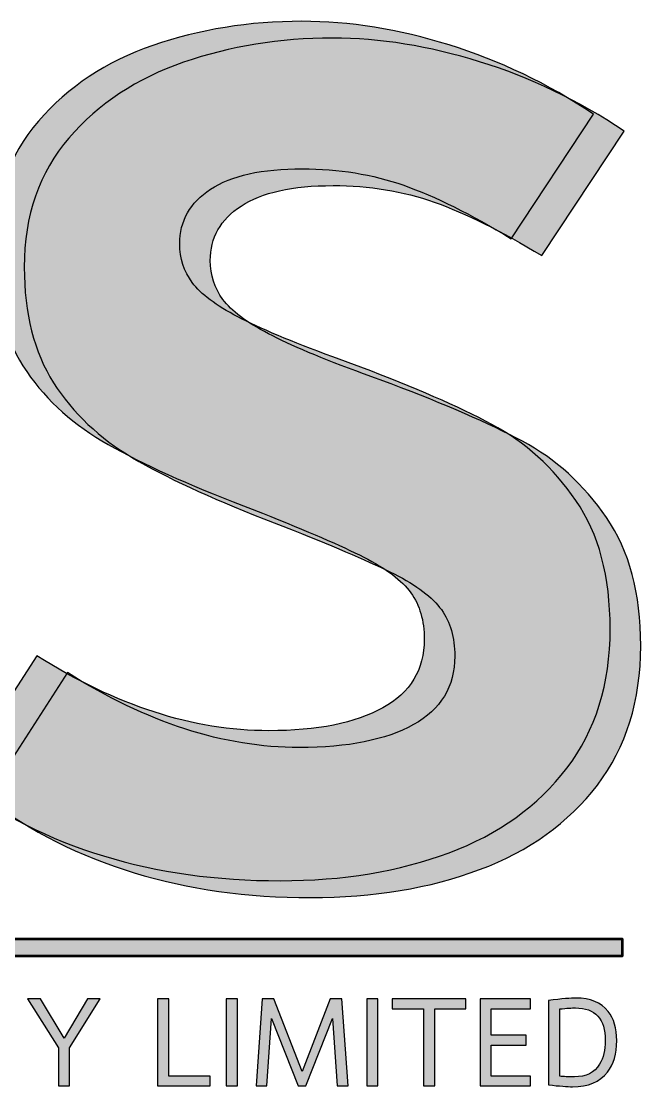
# Model space of a CAD drawing. Header units: feet. Extents: x 0 to 841, y 0 to 594.
# Drawn here: x 610.68 to 613.91, y 29.43 to 34.99 of the extents above; entities that cross this region are included whole.
import ezdxf

# ---------------------------------------------------------------- set-up
doc = ezdxf.new("R2010")
doc.units = ezdxf.units.FT
doc.header["$MEASUREMENT"] = 0
doc.layers.add('CPS LOGO', color=7, linetype='Continuous')
doc.layers.add('Layer 1', color=8, linetype='Continuous')

# ---------------------------------------------------------------- blocks, each defined once
blk = doc.blocks.new('CPS LOGO')
h = blk.add_hatch(color=256)
h.dxf.hatch_style = 1
edge = h.paths.add_edge_path()
edge.add_spline(control_points=[(10.116, -5.332), (10.116, -5.332), (9.856, -5.332), (9.856, -5.332), (9.856, -5.332), (9.856, -4.437), (9.856, -4.437), (9.856, -4.437), (9.127, -3.285), (9.127, -3.285), (9.127, -3.285), (9.433, -3.285), (9.433, -3.285), (9.433, -3.285), (9.986, -4.205), (9.986, -4.205), (9.986, -4.205), (10.535, -3.285), (10.535, -3.285), (10.535, -3.285), (10.837, -3.285), (10.837, -3.285), (10.837, -3.285), (10.116, -4.433), (10.116, -4.433), (10.116, -4.433), (10.116, -5.332), (10.116, -5.332)], knot_values=[0, 0, 0, 0, 1, 1, 1, 2, 2, 2, 3, 3, 3, 4, 4, 4, 5, 5, 5, 6, 6, 6, 7, 7, 7, 8, 8, 8, 9, 9, 9, 9], degree=3, periodic=0)
h = blk.add_hatch(color=256)
h.dxf.hatch_style = 1
edge = h.paths.add_edge_path()
edge.add_spline(control_points=[(13.427, -5.332), (13.427, -5.332), (12.187, -5.332), (12.187, -5.332), (12.187, -5.332), (12.187, -3.285), (12.187, -3.285), (12.187, -3.285), (12.451, -3.285), (12.451, -3.285), (12.451, -3.285), (12.451, -5.1), (12.451, -5.1), (12.451, -5.1), (13.427, -5.1), (13.427, -5.1), (13.427, -5.1), (13.427, -5.332), (13.427, -5.332)], knot_values=[0, 0, 0, 0, 1, 1, 1, 2, 2, 2, 3, 3, 3, 4, 4, 4, 5, 5, 5, 6, 6, 6, 6], degree=3, periodic=0)
h = blk.add_hatch(color=256)
h.dxf.hatch_style = 1
edge = h.paths.add_edge_path()
edge.add_spline(control_points=[(14.065, -5.332), (14.065, -5.332), (13.801, -5.332), (13.801, -5.332), (13.801, -5.332), (13.801, -3.285), (13.801, -3.285), (13.801, -3.285), (14.065, -3.285), (14.065, -3.285), (14.065, -3.285), (14.065, -5.332), (14.065, -5.332)], knot_values=[0, 0, 0, 0, 1, 1, 1, 2, 2, 2, 3, 3, 3, 4, 4, 4, 4], degree=3, periodic=0)
h = blk.add_hatch(color=256)
h.dxf.hatch_style = 1
edge = h.paths.add_edge_path()
edge.add_spline(control_points=[(16.668, -5.332), (16.668, -5.332), (16.412, -5.332), (16.412, -5.332), (16.412, -5.332), (16.303, -3.745), (16.303, -3.745), (16.303, -3.745), (15.674, -5.332), (15.674, -5.332), (15.674, -5.332), (15.498, -5.332), (15.498, -5.332), (15.498, -5.332), (14.869, -3.745), (14.869, -3.745), (14.869, -3.745), (14.76, -5.332), (14.76, -5.332), (14.76, -5.332), (14.505, -5.332), (14.505, -5.332), (14.505, -5.332), (14.647, -3.285), (14.647, -3.285), (14.647, -3.285), (14.924, -3.285), (14.924, -3.285), (14.924, -3.285), (15.586, -4.988), (15.586, -4.988), (15.586, -4.988), (16.248, -3.285), (16.248, -3.285), (16.248, -3.285), (16.525, -3.285), (16.525, -3.285), (16.525, -3.285), (16.668, -5.332), (16.668, -5.332)], knot_values=[0, 0, 0, 0, 1, 1, 1, 2, 2, 2, 3, 3, 3, 4, 4, 4, 5, 5, 5, 6, 6, 6, 7, 7, 7, 8, 8, 8, 9, 9, 9, 10, 10, 10, 11, 11, 11, 12, 12, 12, 13, 13, 13, 13], degree=3, periodic=0)
h = blk.add_hatch(color=256)
h.dxf.hatch_style = 1
edge = h.paths.add_edge_path()
edge.add_spline(control_points=[(17.372, -5.332), (17.372, -5.332), (17.108, -5.332), (17.108, -5.332), (17.108, -5.332), (17.108, -3.285), (17.108, -3.285), (17.108, -3.285), (17.372, -3.285), (17.372, -3.285), (17.372, -3.285), (17.372, -5.332), (17.372, -5.332)], knot_values=[0, 0, 0, 0, 1, 1, 1, 2, 2, 2, 3, 3, 3, 4, 4, 4, 4], degree=3, periodic=0)
h = blk.add_hatch(color=256)
h.dxf.hatch_style = 1
edge = h.paths.add_edge_path()
edge.add_spline(control_points=[(18.709, -5.332), (18.709, -5.332), (18.445, -5.332), (18.445, -5.332), (18.445, -5.332), (18.445, -3.517), (18.445, -3.517), (18.445, -3.517), (17.707, -3.517), (17.707, -3.517), (17.707, -3.517), (17.707, -3.285), (17.707, -3.285), (17.707, -3.285), (19.438, -3.285), (19.438, -3.285), (19.438, -3.285), (19.438, -3.517), (19.438, -3.517), (19.438, -3.517), (18.709, -3.517), (18.709, -3.517), (18.709, -3.517), (18.709, -5.332), (18.709, -5.332)], knot_values=[0, 0, 0, 0, 1, 1, 1, 2, 2, 2, 3, 3, 3, 4, 4, 4, 5, 5, 5, 6, 6, 6, 7, 7, 7, 8, 8, 8, 8], degree=3, periodic=0)
h = blk.add_hatch(color=256)
h.dxf.hatch_style = 1
edge = h.paths.add_edge_path()
edge.add_spline(control_points=[(20.96, -5.332), (20.96, -5.332), (19.773, -5.332), (19.773, -5.332), (19.773, -5.332), (19.773, -3.285), (19.773, -3.285), (19.773, -3.285), (20.96, -3.285), (20.96, -3.285), (20.96, -3.285), (20.96, -3.517), (20.96, -3.517), (20.96, -3.517), (20.037, -3.517), (20.037, -3.517), (20.037, -3.517), (20.037, -4.136), (20.037, -4.136), (20.037, -4.136), (20.859, -4.136), (20.859, -4.136), (20.859, -4.136), (20.859, -4.369), (20.859, -4.369), (20.859, -4.369), (20.037, -4.369), (20.037, -4.369), (20.037, -4.369), (20.037, -5.1), (20.037, -5.1), (20.037, -5.1), (20.96, -5.1), (20.96, -5.1), (20.96, -5.1), (20.96, -5.332), (20.96, -5.332)], knot_values=[0, 0, 0, 0, 1, 1, 1, 2, 2, 2, 3, 3, 3, 4, 4, 4, 5, 5, 5, 6, 6, 6, 7, 7, 7, 8, 8, 8, 9, 9, 9, 10, 10, 10, 11, 11, 11, 12, 12, 12, 12], degree=3, periodic=0)
h = blk.add_hatch(color=256)
h.dxf.hatch_style = 1
edge = h.paths.add_edge_path()
edge.add_spline(control_points=[(22.72, -4.265), (22.72, -3.752), (22.485, -3.496), (22.016, -3.496), (21.938, -3.496), (21.815, -3.504), (21.647, -3.521), (21.647, -3.521), (21.647, -5.104), (21.647, -5.104), (21.739, -5.113), (21.855, -5.117), (21.995, -5.117), (22.266, -5.117), (22.463, -5.018), (22.586, -4.82), (22.675, -4.674), (22.72, -4.489), (22.72, -4.265)], knot_values=[0, 0, 0, 0, 1, 1, 1, 2, 2, 2, 3, 3, 3, 4, 4, 4, 5, 5, 5, 6, 6, 6, 6], degree=3, periodic=0)
edge = h.paths.add_edge_path()
edge.add_spline(control_points=[(22.988, -4.265), (22.988, -4.575), (22.916, -4.823), (22.77, -5.009), (22.591, -5.236), (22.316, -5.349), (21.945, -5.349), (21.83, -5.349), (21.643, -5.335), (21.383, -5.306), (21.383, -5.306), (21.383, -3.319), (21.383, -3.319), (21.701, -3.282), (21.917, -3.263), (22.028, -3.263), (22.369, -3.263), (22.622, -3.368), (22.787, -3.577), (22.921, -3.747), (22.988, -3.976), (22.988, -4.265)], knot_values=[0, 0, 0, 0, 1, 1, 1, 2, 2, 2, 3, 3, 3, 4, 4, 4, 5, 5, 5, 6, 6, 6, 7, 7, 7, 7], degree=3, periodic=0)
at = {"layer": 'Layer 1'}
h = blk.add_hatch(color=256, dxfattribs=at)
edge = h.paths.add_edge_path()
edge.add_spline(control_points=[(7.435, 1.828), (7.435, 1.828), (9.349, 4.786), (9.349, 4.786), (11.207, 3.611), (13.027, 3.024), (14.803, 3.024), (15.942, 3.024), (16.837, 3.202), (17.487, 3.562), (18.135, 3.919), (18.46, 4.457), (18.46, 5.175), (18.46, 5.614), (18.355, 5.977), (18.146, 6.267), (17.936, 6.558), (17.565, 6.837), (17.036, 7.106), (16.508, 7.375), (15.713, 7.716), (14.655, 8.138), (14.655, 8.138), (13.966, 8.407), (13.966, 8.407), (12.686, 8.903), (11.658, 9.382), (10.877, 9.841), (10.101, 10.3), (9.481, 10.888), (9.02, 11.605), (8.562, 12.323), (8.331, 13.231), (8.331, 14.325), (8.331, 15.54), (8.684, 16.553), (9.382, 17.36), (10.08, 18.169), (10.978, 18.762), (12.075, 19.141), (13.175, 19.519), (14.345, 19.709), (15.583, 19.709), (16.701, 19.709), (17.855, 19.525), (19.043, 19.154), (20.232, 18.786), (21.366, 18.244), (22.445, 17.524), (22.445, 17.524), (20.508, 14.594), (20.508, 14.594), (19.556, 15.173), (18.712, 15.593), (17.978, 15.851), (17.243, 16.11), (16.45, 16.241), (15.596, 16.241), (14.641, 16.241), (13.922, 16.081), (13.435, 15.76), (12.948, 15.442), (12.708, 15.014), (12.708, 14.476), (12.708, 14.136), (12.807, 13.832), (13.003, 13.563), (13.205, 13.294), (13.56, 13.025), (14.077, 12.756), (14.592, 12.487), (15.337, 12.173), (16.311, 11.815), (16.311, 11.815), (16.966, 11.575), (16.966, 11.575), (18.237, 11.096), (19.264, 10.649), (20.05, 10.229), (20.835, 9.811), (21.493, 9.213), (22.03, 8.435), (22.567, 7.657), (22.835, 6.651), (22.835, 5.417), (22.835, 4.12), (22.494, 3.029), (21.815, 2.141), (21.137, 1.253), (20.213, 0.591), (19.043, 0.153), (17.877, -0.285), (16.552, -0.505), (15.073, -0.505), (12.075, -0.505), (9.53, 0.272), (7.435, 1.828)], knot_values=[0, 0, 0, 0, 1, 1, 1, 2, 2, 2, 3, 3, 3, 4, 4, 4, 5, 5, 5, 6, 6, 6, 7, 7, 7, 8, 8, 8, 9, 9, 9, 10, 10, 10, 11, 11, 11, 12, 12, 12, 13, 13, 13, 14, 14, 14, 15, 15, 15, 16, 16, 16, 17, 17, 17, 18, 18, 18, 19, 19, 19, 20, 20, 20, 21, 21, 21, 22, 22, 22, 23, 23, 23, 24, 24, 24, 25, 25, 25, 26, 26, 26, 27, 27, 27, 28, 28, 28, 29, 29, 29, 30, 30, 30, 31, 31, 31, 32, 32, 32, 32], degree=3, periodic=0)
h = blk.add_hatch(color=9, dxfattribs=at)
edge = h.paths.add_edge_path()
edge.add_spline(control_points=[(8.154, 1.432), (8.154, 1.432), (10.068, 4.39), (10.068, 4.39), (11.925, 3.215), (13.746, 2.628), (15.522, 2.628), (16.661, 2.628), (17.556, 2.806), (18.205, 3.166), (18.853, 3.523), (19.179, 4.061), (19.179, 4.779), (19.179, 5.218), (19.074, 5.581), (18.864, 5.871), (18.655, 6.161), (18.284, 6.44), (17.755, 6.71), (17.226, 6.979), (16.431, 7.32), (15.374, 7.742), (15.374, 7.742), (14.684, 8.011), (14.684, 8.011), (13.405, 8.507), (12.377, 8.985), (11.596, 9.445), (10.82, 9.903), (10.2, 10.491), (9.738, 11.209), (9.281, 11.927), (9.05, 12.835), (9.05, 13.929), (9.05, 15.144), (9.402, 16.157), (10.1, 16.964), (10.799, 17.773), (11.697, 18.366), (12.794, 18.745), (13.894, 19.123), (15.064, 19.313), (16.302, 19.313), (17.419, 19.313), (18.574, 19.129), (19.762, 18.758), (20.95, 18.39), (22.085, 17.848), (23.164, 17.128), (23.164, 17.128), (21.227, 14.198), (21.227, 14.198), (20.275, 14.777), (19.43, 15.197), (18.697, 15.455), (17.961, 15.714), (17.168, 15.845), (16.315, 15.845), (15.36, 15.845), (14.641, 15.685), (14.154, 15.364), (13.667, 15.046), (13.427, 14.618), (13.427, 14.08), (13.427, 13.74), (13.526, 13.436), (13.722, 13.167), (13.923, 12.898), (14.279, 12.629), (14.796, 12.36), (15.311, 12.091), (16.056, 11.777), (17.029, 11.419), (17.029, 11.419), (17.684, 11.179), (17.684, 11.179), (18.955, 10.7), (19.983, 10.253), (20.769, 9.833), (21.554, 9.415), (22.212, 8.817), (22.749, 8.038), (23.285, 7.261), (23.553, 6.255), (23.553, 5.021), (23.553, 3.724), (23.213, 2.632), (22.534, 1.745), (21.856, 0.857), (20.932, 0.195), (19.762, -0.243), (18.595, -0.682), (17.27, -0.901), (15.791, -0.901), (12.794, -0.901), (10.249, -0.124), (8.154, 1.432)], knot_values=[0, 0, 0, 0, 1, 1, 1, 2, 2, 2, 3, 3, 3, 4, 4, 4, 5, 5, 5, 6, 6, 6, 7, 7, 7, 8, 8, 8, 9, 9, 9, 10, 10, 10, 11, 11, 11, 12, 12, 12, 13, 13, 13, 14, 14, 14, 15, 15, 15, 16, 16, 16, 17, 17, 17, 18, 18, 18, 19, 19, 19, 20, 20, 20, 21, 21, 21, 22, 22, 22, 23, 23, 23, 24, 24, 24, 25, 25, 25, 26, 26, 26, 27, 27, 27, 28, 28, 28, 29, 29, 29, 30, 30, 30, 31, 31, 31, 32, 32, 32, 32], degree=3, periodic=0)
h = blk.add_hatch(color=256, dxfattribs=at)
edge = h.paths.add_edge_path()
edge.add_spline(control_points=[(-23.12, -2.271), (-23.12, -2.136), (-23.12, -2.017), (-23.12, -1.881), (-7.706, -1.881), (7.702, -1.881), (23.124, -1.881), (23.124, -2.005), (23.124, -2.129), (23.124, -2.271), (7.72, -2.271), (-7.689, -2.271), (-23.12, -2.271)], knot_values=[0, 0, 0, 0, 1, 1, 1, 2, 2, 2, 3, 3, 3, 4, 4, 4, 4], degree=3, periodic=0)
for points, knots in [([(7.435, 1.828), (7.435, 1.828), (9.349, 4.786), (9.349, 4.786), (11.207, 3.611), (13.027, 3.024), (14.803, 3.024), (15.942, 3.024), (16.837, 3.202), (17.487, 3.562), (18.135, 3.919), (18.46, 4.457), (18.46, 5.175), (18.46, 5.614), (18.355, 5.977), (18.146, 6.267), (17.936, 6.558), (17.565, 6.837), (17.036, 7.106), (16.508, 7.375), (15.713, 7.716), (14.655, 8.138), (14.655, 8.138), (13.966, 8.407), (13.966, 8.407), (12.686, 8.903), (11.658, 9.382), (10.877, 9.841), (10.101, 10.3), (9.481, 10.888), (9.02, 11.605), (8.562, 12.323), (8.331, 13.231), (8.331, 14.325), (8.331, 15.54), (8.684, 16.553), (9.382, 17.36), (10.08, 18.169), (10.978, 18.762), (12.075, 19.141), (13.175, 19.519), (14.345, 19.709), (15.583, 19.709), (16.701, 19.709), (17.855, 19.525), (19.043, 19.154), (20.232, 18.786), (21.366, 18.244), (22.445, 17.524), (22.445, 17.524), (20.508, 14.594), (20.508, 14.594), (19.556, 15.173), (18.712, 15.593), (17.978, 15.851), (17.243, 16.11), (16.45, 16.241), (15.596, 16.241), (14.641, 16.241), (13.922, 16.081), (13.435, 15.76), (12.948, 15.442), (12.708, 15.014), (12.708, 14.476), (12.708, 14.136), (12.807, 13.832), (13.003, 13.563), (13.205, 13.294), (13.56, 13.025), (14.077, 12.756), (14.592, 12.487), (15.337, 12.173), (16.311, 11.815), (16.311, 11.815), (16.966, 11.575), (16.966, 11.575), (18.237, 11.096), (19.264, 10.649), (20.05, 10.229), (20.835, 9.811), (21.493, 9.213), (22.03, 8.435), (22.567, 7.657), (22.835, 6.651), (22.835, 5.417), (22.835, 4.12), (22.494, 3.029), (21.815, 2.141), (21.137, 1.253), (20.213, 0.591), (19.043, 0.153), (17.877, -0.285), (16.552, -0.505), (15.073, -0.505), (12.075, -0.505), (9.53, 0.272), (7.435, 1.828)], [0, 0, 0, 0, 1, 1, 1, 2, 2, 2, 3, 3, 3, 4, 4, 4, 5, 5, 5, 6, 6, 6, 7, 7, 7, 8, 8, 8, 9, 9, 9, 10, 10, 10, 11, 11, 11, 12, 12, 12, 13, 13, 13, 14, 14, 14, 15, 15, 15, 16, 16, 16, 17, 17, 17, 18, 18, 18, 19, 19, 19, 20, 20, 20, 21, 21, 21, 22, 22, 22, 23, 23, 23, 24, 24, 24, 25, 25, 25, 26, 26, 26, 27, 27, 27, 28, 28, 28, 29, 29, 29, 30, 30, 30, 31, 31, 31, 32, 32, 32, 32]), ([(8.154, 1.432), (8.154, 1.432), (10.068, 4.39), (10.068, 4.39), (11.925, 3.215), (13.746, 2.628), (15.522, 2.628), (16.661, 2.628), (17.556, 2.806), (18.205, 3.166), (18.853, 3.523), (19.179, 4.061), (19.179, 4.779), (19.179, 5.218), (19.074, 5.581), (18.864, 5.871), (18.655, 6.161), (18.284, 6.44), (17.755, 6.71), (17.226, 6.979), (16.431, 7.32), (15.374, 7.742), (15.374, 7.742), (14.684, 8.011), (14.684, 8.011), (13.405, 8.507), (12.377, 8.985), (11.596, 9.445), (10.82, 9.903), (10.2, 10.491), (9.738, 11.209), (9.281, 11.927), (9.05, 12.835), (9.05, 13.929), (9.05, 15.144), (9.402, 16.157), (10.1, 16.964), (10.799, 17.773), (11.697, 18.366), (12.794, 18.745), (13.894, 19.123), (15.064, 19.313), (16.302, 19.313), (17.419, 19.313), (18.574, 19.129), (19.762, 18.758), (20.95, 18.39), (22.085, 17.848), (23.164, 17.128), (23.164, 17.128), (21.227, 14.198), (21.227, 14.198), (20.275, 14.777), (19.43, 15.197), (18.697, 15.455), (17.961, 15.714), (17.168, 15.845), (16.315, 15.845), (15.36, 15.845), (14.641, 15.685), (14.154, 15.364), (13.667, 15.046), (13.427, 14.618), (13.427, 14.08), (13.427, 13.74), (13.526, 13.436), (13.722, 13.167), (13.923, 12.898), (14.279, 12.629), (14.796, 12.36), (15.311, 12.091), (16.056, 11.777), (17.029, 11.419), (17.029, 11.419), (17.684, 11.179), (17.684, 11.179), (18.955, 10.7), (19.983, 10.253), (20.769, 9.833), (21.554, 9.415), (22.212, 8.817), (22.749, 8.038), (23.285, 7.261), (23.553, 6.255), (23.553, 5.021), (23.553, 3.724), (23.213, 2.632), (22.534, 1.745), (21.856, 0.857), (20.932, 0.195), (19.762, -0.243), (18.595, -0.682), (17.27, -0.901), (15.791, -0.901), (12.794, -0.901), (10.249, -0.124), (8.154, 1.432)], [0, 0, 0, 0, 1, 1, 1, 2, 2, 2, 3, 3, 3, 4, 4, 4, 5, 5, 5, 6, 6, 6, 7, 7, 7, 8, 8, 8, 9, 9, 9, 10, 10, 10, 11, 11, 11, 12, 12, 12, 13, 13, 13, 14, 14, 14, 15, 15, 15, 16, 16, 16, 17, 17, 17, 18, 18, 18, 19, 19, 19, 20, 20, 20, 21, 21, 21, 22, 22, 22, 23, 23, 23, 24, 24, 24, 25, 25, 25, 26, 26, 26, 27, 27, 27, 28, 28, 28, 29, 29, 29, 30, 30, 30, 31, 31, 31, 32, 32, 32, 32]), ([(-23.12, -2.271), (-23.12, -2.136), (-23.12, -2.017), (-23.12, -1.881), (-7.706, -1.881), (7.702, -1.881), (23.124, -1.881), (23.124, -2.005), (23.124, -2.129), (23.124, -2.271), (7.72, -2.271), (-7.689, -2.271), (-23.12, -2.271)], [0, 0, 0, 0, 1, 1, 1, 2, 2, 2, 3, 3, 3, 4, 4, 4, 4]), ([(10.116, -5.332), (10.116, -5.332), (9.856, -5.332), (9.856, -5.332), (9.856, -5.332), (9.856, -4.437), (9.856, -4.437), (9.856, -4.437), (9.127, -3.285), (9.127, -3.285), (9.127, -3.285), (9.433, -3.285), (9.433, -3.285), (9.433, -3.285), (9.986, -4.205), (9.986, -4.205), (9.986, -4.205), (10.535, -3.285), (10.535, -3.285), (10.535, -3.285), (10.837, -3.285), (10.837, -3.285), (10.837, -3.285), (10.116, -4.433), (10.116, -4.433), (10.116, -4.433), (10.116, -5.332), (10.116, -5.332)], [0, 0, 0, 0, 1, 1, 1, 2, 2, 2, 3, 3, 3, 4, 4, 4, 5, 5, 5, 6, 6, 6, 7, 7, 7, 8, 8, 8, 9, 9, 9, 9]), ([(13.427, -5.332), (13.427, -5.332), (12.187, -5.332), (12.187, -5.332), (12.187, -5.332), (12.187, -3.285), (12.187, -3.285), (12.187, -3.285), (12.451, -3.285), (12.451, -3.285), (12.451, -3.285), (12.451, -5.1), (12.451, -5.1), (12.451, -5.1), (13.427, -5.1), (13.427, -5.1), (13.427, -5.1), (13.427, -5.332), (13.427, -5.332)], [0, 0, 0, 0, 1, 1, 1, 2, 2, 2, 3, 3, 3, 4, 4, 4, 5, 5, 5, 6, 6, 6, 6]), ([(14.065, -5.332), (14.065, -5.332), (13.801, -5.332), (13.801, -5.332), (13.801, -5.332), (13.801, -3.285), (13.801, -3.285), (13.801, -3.285), (14.065, -3.285), (14.065, -3.285), (14.065, -3.285), (14.065, -5.332), (14.065, -5.332)], [0, 0, 0, 0, 1, 1, 1, 2, 2, 2, 3, 3, 3, 4, 4, 4, 4]), ([(16.668, -5.332), (16.668, -5.332), (16.412, -5.332), (16.412, -5.332), (16.412, -5.332), (16.303, -3.745), (16.303, -3.745), (16.303, -3.745), (15.674, -5.332), (15.674, -5.332), (15.674, -5.332), (15.498, -5.332), (15.498, -5.332), (15.498, -5.332), (14.869, -3.745), (14.869, -3.745), (14.869, -3.745), (14.76, -5.332), (14.76, -5.332), (14.76, -5.332), (14.505, -5.332), (14.505, -5.332), (14.505, -5.332), (14.647, -3.285), (14.647, -3.285), (14.647, -3.285), (14.924, -3.285), (14.924, -3.285), (14.924, -3.285), (15.586, -4.988), (15.586, -4.988), (15.586, -4.988), (16.248, -3.285), (16.248, -3.285), (16.248, -3.285), (16.525, -3.285), (16.525, -3.285), (16.525, -3.285), (16.668, -5.332), (16.668, -5.332)], [0, 0, 0, 0, 1, 1, 1, 2, 2, 2, 3, 3, 3, 4, 4, 4, 5, 5, 5, 6, 6, 6, 7, 7, 7, 8, 8, 8, 9, 9, 9, 10, 10, 10, 11, 11, 11, 12, 12, 12, 13, 13, 13, 13]), ([(17.372, -5.332), (17.372, -5.332), (17.108, -5.332), (17.108, -5.332), (17.108, -5.332), (17.108, -3.285), (17.108, -3.285), (17.108, -3.285), (17.372, -3.285), (17.372, -3.285), (17.372, -3.285), (17.372, -5.332), (17.372, -5.332)], [0, 0, 0, 0, 1, 1, 1, 2, 2, 2, 3, 3, 3, 4, 4, 4, 4]), ([(18.709, -5.332), (18.709, -5.332), (18.445, -5.332), (18.445, -5.332), (18.445, -5.332), (18.445, -3.517), (18.445, -3.517), (18.445, -3.517), (17.707, -3.517), (17.707, -3.517), (17.707, -3.517), (17.707, -3.285), (17.707, -3.285), (17.707, -3.285), (19.438, -3.285), (19.438, -3.285), (19.438, -3.285), (19.438, -3.517), (19.438, -3.517), (19.438, -3.517), (18.709, -3.517), (18.709, -3.517), (18.709, -3.517), (18.709, -5.332), (18.709, -5.332)], [0, 0, 0, 0, 1, 1, 1, 2, 2, 2, 3, 3, 3, 4, 4, 4, 5, 5, 5, 6, 6, 6, 7, 7, 7, 8, 8, 8, 8]), ([(20.96, -5.332), (20.96, -5.332), (19.773, -5.332), (19.773, -5.332), (19.773, -5.332), (19.773, -3.285), (19.773, -3.285), (19.773, -3.285), (20.96, -3.285), (20.96, -3.285), (20.96, -3.285), (20.96, -3.517), (20.96, -3.517), (20.96, -3.517), (20.037, -3.517), (20.037, -3.517), (20.037, -3.517), (20.037, -4.136), (20.037, -4.136), (20.037, -4.136), (20.859, -4.136), (20.859, -4.136), (20.859, -4.136), (20.859, -4.369), (20.859, -4.369), (20.859, -4.369), (20.037, -4.369), (20.037, -4.369), (20.037, -4.369), (20.037, -5.1), (20.037, -5.1), (20.037, -5.1), (20.96, -5.1), (20.96, -5.1), (20.96, -5.1), (20.96, -5.332), (20.96, -5.332)], [0, 0, 0, 0, 1, 1, 1, 2, 2, 2, 3, 3, 3, 4, 4, 4, 5, 5, 5, 6, 6, 6, 7, 7, 7, 8, 8, 8, 9, 9, 9, 10, 10, 10, 11, 11, 11, 12, 12, 12, 12]), ([(22.988, -4.265), (22.988, -4.575), (22.916, -4.823), (22.77, -5.009), (22.591, -5.236), (22.316, -5.349), (21.945, -5.349), (21.83, -5.349), (21.643, -5.335), (21.383, -5.306), (21.383, -5.306), (21.383, -3.319), (21.383, -3.319), (21.701, -3.282), (21.917, -3.263), (22.028, -3.263), (22.369, -3.263), (22.622, -3.368), (22.787, -3.577), (22.921, -3.747), (22.988, -3.976), (22.988, -4.265)], [0, 0, 0, 0, 1, 1, 1, 2, 2, 2, 3, 3, 3, 4, 4, 4, 5, 5, 5, 6, 6, 6, 7, 7, 7, 7]), ([(22.72, -4.265), (22.72, -3.752), (22.485, -3.496), (22.016, -3.496), (21.938, -3.496), (21.815, -3.504), (21.647, -3.521), (21.647, -3.521), (21.647, -5.104), (21.647, -5.104), (21.739, -5.113), (21.855, -5.117), (21.995, -5.117), (22.266, -5.117), (22.463, -5.018), (22.586, -4.82), (22.675, -4.674), (22.72, -4.489), (22.72, -4.265)], [0, 0, 0, 0, 1, 1, 1, 2, 2, 2, 3, 3, 3, 4, 4, 4, 5, 5, 5, 6, 6, 6, 6])]:
    blk.add_open_spline(points, degree=3, knots=knots)
at = {"layer": 'Layer 1', "color": 0}
for points in [[(7.435, 1.828), (7.435, 1.828), (9.349, 4.786), (9.349, 4.786), (11.207, 3.611), (13.027, 3.024), (14.803, 3.024), (15.942, 3.024), (16.837, 3.202), (17.487, 3.562), (18.135, 3.919), (18.46, 4.457), (18.46, 5.175), (18.46, 5.614), (18.355, 5.977), (18.146, 6.267), (17.936, 6.558), (17.565, 6.837), (17.036, 7.106), (16.508, 7.375), (15.713, 7.716), (14.655, 8.138), (14.655, 8.138), (13.966, 8.407), (13.966, 8.407), (12.686, 8.903), (11.658, 9.382), (10.877, 9.841), (10.101, 10.3), (9.481, 10.888), (9.02, 11.605), (8.562, 12.323), (8.331, 13.231), (8.331, 14.325), (8.331, 15.54), (8.684, 16.553), (9.382, 17.36), (10.08, 18.169), (10.978, 18.762), (12.075, 19.141), (13.175, 19.519), (14.345, 19.709), (15.583, 19.709), (16.701, 19.709), (17.855, 19.525), (19.043, 19.154), (20.232, 18.786), (21.366, 18.244), (22.445, 17.524), (22.445, 17.524), (20.508, 14.594), (20.508, 14.594), (19.556, 15.173), (18.712, 15.593), (17.978, 15.851), (17.243, 16.11), (16.45, 16.241), (15.596, 16.241), (14.641, 16.241), (13.922, 16.081), (13.435, 15.76), (12.948, 15.442), (12.708, 15.014), (12.708, 14.476), (12.708, 14.136), (12.807, 13.832), (13.003, 13.563), (13.205, 13.294), (13.56, 13.025), (14.077, 12.756), (14.592, 12.487), (15.337, 12.173), (16.311, 11.815), (16.311, 11.815), (16.966, 11.575), (16.966, 11.575), (18.237, 11.096), (19.264, 10.649), (20.05, 10.229), (20.835, 9.811), (21.493, 9.213), (22.03, 8.435), (22.567, 7.657), (22.835, 6.651), (22.835, 5.417), (22.835, 4.12), (22.494, 3.029), (21.815, 2.141), (21.137, 1.253), (20.213, 0.591), (19.043, 0.153), (17.877, -0.285), (16.552, -0.505), (15.073, -0.505), (12.075, -0.505), (9.53, 0.272), (7.435, 1.828)], [(8.154, 1.432), (8.154, 1.432), (10.068, 4.39), (10.068, 4.39), (11.925, 3.215), (13.746, 2.628), (15.522, 2.628), (16.661, 2.628), (17.556, 2.806), (18.205, 3.166), (18.853, 3.523), (19.179, 4.061), (19.179, 4.779), (19.179, 5.218), (19.074, 5.581), (18.864, 5.871), (18.655, 6.161), (18.284, 6.44), (17.755, 6.71), (17.226, 6.979), (16.431, 7.32), (15.374, 7.742), (15.374, 7.742), (14.684, 8.011), (14.684, 8.011), (13.405, 8.507), (12.377, 8.985), (11.596, 9.445), (10.82, 9.903), (10.2, 10.491), (9.738, 11.209), (9.281, 11.927), (9.05, 12.835), (9.05, 13.929), (9.05, 15.144), (9.402, 16.157), (10.1, 16.964), (10.799, 17.773), (11.697, 18.366), (12.794, 18.745), (13.894, 19.123), (15.064, 19.313), (16.302, 19.313), (17.419, 19.313), (18.574, 19.129), (19.762, 18.758), (20.95, 18.39), (22.085, 17.848), (23.164, 17.128), (23.164, 17.128), (21.227, 14.198), (21.227, 14.198), (20.275, 14.777), (19.43, 15.197), (18.697, 15.455), (17.961, 15.714), (17.168, 15.845), (16.315, 15.845), (15.36, 15.845), (14.641, 15.685), (14.154, 15.364), (13.667, 15.046), (13.427, 14.618), (13.427, 14.08), (13.427, 13.74), (13.526, 13.436), (13.722, 13.167), (13.923, 12.898), (14.279, 12.629), (14.796, 12.36), (15.311, 12.091), (16.056, 11.777), (17.029, 11.419), (17.029, 11.419), (17.684, 11.179), (17.684, 11.179), (18.955, 10.7), (19.983, 10.253), (20.769, 9.833), (21.554, 9.415), (22.212, 8.817), (22.749, 8.038), (23.285, 7.261), (23.553, 6.255), (23.553, 5.021), (23.553, 3.724), (23.213, 2.632), (22.534, 1.745), (21.856, 0.857), (20.932, 0.195), (19.762, -0.243), (18.595, -0.682), (17.27, -0.901), (15.791, -0.901), (12.794, -0.901), (10.249, -0.124), (8.154, 1.432)]]:
    blk.add_open_spline(points, degree=3, knots=[0, 0, 0, 0, 1, 1, 1, 2, 2, 2, 3, 3, 3, 4, 4, 4, 5, 5, 5, 6, 6, 6, 7, 7, 7, 8, 8, 8, 9, 9, 9, 10, 10, 10, 11, 11, 11, 12, 12, 12, 13, 13, 13, 14, 14, 14, 15, 15, 15, 16, 16, 16, 17, 17, 17, 18, 18, 18, 19, 19, 19, 20, 20, 20, 21, 21, 21, 22, 22, 22, 23, 23, 23, 24, 24, 24, 25, 25, 25, 26, 26, 26, 27, 27, 27, 28, 28, 28, 29, 29, 29, 30, 30, 30, 31, 31, 31, 32, 32, 32, 32], dxfattribs=at)
at = {"layer": 'Layer 1', "color": 0, "lineweight": 53}
blk.add_open_spline([(-23.12, -2.271), (-23.12, -2.136), (-23.12, -2.017), (-23.12, -1.881), (-7.706, -1.881), (7.702, -1.881), (23.124, -1.881), (23.124, -2.005), (23.124, -2.129), (23.124, -2.271), (7.72, -2.271), (-7.689, -2.271), (-23.12, -2.271)], degree=3, knots=[0, 0, 0, 0, 1, 1, 1, 2, 2, 2, 3, 3, 3, 4, 4, 4, 4], dxfattribs=at)

msp = doc.modelspace()

# ---------------------------------------------------------------- block references
at = {"layer": 'CPS LOGO', "xscale": 0.2216912081444302, "yscale": 0.2216912081444302, "zscale": 0.2216912081444302}
msp.add_blockref('CPS LOGO', (608.6934, 30.62), dxfattribs=at)

doc.saveas('drawing.dxf')
